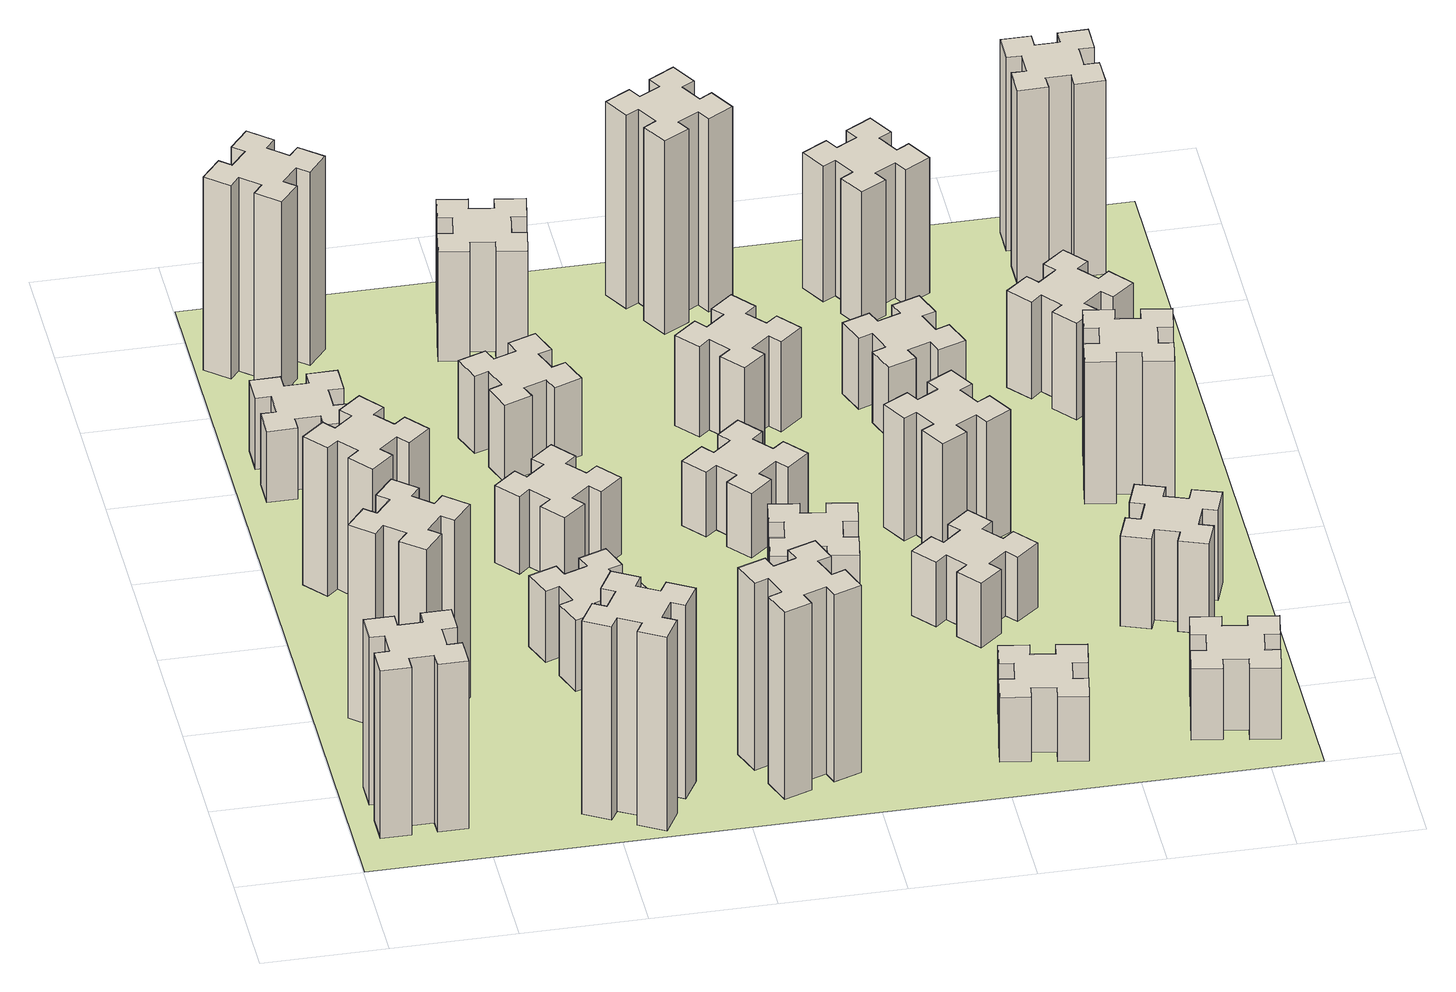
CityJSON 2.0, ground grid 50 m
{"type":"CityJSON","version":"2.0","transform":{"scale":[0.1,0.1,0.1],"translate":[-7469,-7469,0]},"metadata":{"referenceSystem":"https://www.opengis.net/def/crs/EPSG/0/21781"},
"CityObjects":{
"building1":{"type":"Building","attributes":{"class":"1000","function":"1000","usage":"1000","yearOfConstruction":2016,"roofType":"1000","measuredHeight":78,"storeysAboveGround":30,"storeysBelowGround":0},"geometry":[{"type":"Solid","lod":"1","boundaries":[[[[0,1,2,3,4,5,6,7,8,9,10,11,12,13,14,15,16,17,18,19]],[[17,16,20,21]],[[16,15,22,20]],[[15,14,23,22]],[[14,13,24,23]],[[13,12,25,24]],[[12,11,26,25]],[[11,10,27,26]],[[10,9,28,27]],[[9,8,29,28]],[[8,7,30,29]],[[7,6,31,30]],[[6,5,32,31]],[[5,4,33,32]],[[4,3,34,33]],[[3,2,35,34]],[[2,1,36,35]],[[1,0,37,36]],[[0,19,38,37]],[[19,18,39,38]],[[18,17,21,39]],[[24,25,26,27,28,29,30,31,32,33,34,35,36,37,38,39,21,20,22,23]]]]}]},
"building2":{"type":"Building","attributes":{"class":"1000","function":"1000","usage":"1000","yearOfConstruction":2016,"roofType":"1000","measuredHeight":90,"storeysAboveGround":30,"storeysBelowGround":0},"geometry":[{"type":"Solid","lod":"1","boundaries":[[[[40,41,42,43,44,45,46,47,48,49,50,51,52,53,54,55,56,57,58,59]],[[57,56,60,61]],[[56,55,62,60]],[[55,54,63,62]],[[54,53,64,63]],[[53,52,65,64]],[[52,51,66,65]],[[51,50,67,66]],[[50,49,68,67]],[[49,48,69,68]],[[48,47,70,69]],[[47,46,71,70]],[[46,45,72,71]],[[45,44,73,72]],[[44,43,74,73]],[[43,42,75,74]],[[42,41,76,75]],[[41,40,77,76]],[[40,59,78,77]],[[59,58,79,78]],[[58,57,61,79]],[[64,65,66,67,68,69,70,71,72,73,74,75,76,77,78,79,61,60,62,63]]]]}]},
"building3":{"type":"Building","attributes":{"class":"1000","function":"1000","usage":"1000","yearOfConstruction":2016,"roofType":"1000","measuredHeight":69,"storeysAboveGround":30,"storeysBelowGround":0},"geometry":[{"type":"Solid","lod":"1","boundaries":[[[[80,81,82,83,84,85,86,87,88,89,90,91,92,93,94,95,96,97,98,99]],[[97,96,100,101]],[[96,95,102,100]],[[95,94,103,102]],[[94,93,104,103]],[[93,92,105,104]],[[92,91,106,105]],[[91,90,107,106]],[[90,89,108,107]],[[89,88,109,108]],[[88,87,110,109]],[[87,86,111,110]],[[86,85,112,111]],[[85,84,113,112]],[[84,83,114,113]],[[83,82,115,114]],[[82,81,116,115]],[[81,80,117,116]],[[80,99,118,117]],[[99,98,119,118]],[[98,97,101,119]],[[104,105,106,107,108,109,110,111,112,113,114,115,116,117,118,119,101,100,102,103]]]]}]},
"building4":{"type":"Building","attributes":{"class":"1000","function":"1000","usage":"1000","yearOfConstruction":2016,"roofType":"1000","measuredHeight":33,"storeysAboveGround":30,"storeysBelowGround":0},"geometry":[{"type":"Solid","lod":"1","boundaries":[[[[120,121,122,123,124,125,126,127,128,129,130,131,132,133,134,135,136,137,138,139]],[[137,136,140,141]],[[136,135,142,140]],[[135,134,143,142]],[[134,133,144,143]],[[133,132,145,144]],[[132,131,146,145]],[[131,130,147,146]],[[130,129,148,147]],[[129,128,149,148]],[[128,127,150,149]],[[127,126,151,150]],[[126,125,152,151]],[[125,124,153,152]],[[124,123,154,153]],[[123,122,155,154]],[[122,121,156,155]],[[121,120,157,156]],[[120,139,158,157]],[[139,138,159,158]],[[138,137,141,159]],[[144,145,146,147,148,149,150,151,152,153,154,155,156,157,158,159,141,140,142,143]]]]}]},
"building5":{"type":"Building","attributes":{"class":"1000","function":"1000","usage":"1000","yearOfConstruction":2016,"roofType":"1000","measuredHeight":90,"storeysAboveGround":30,"storeysBelowGround":0},"geometry":[{"type":"Solid","lod":"1","boundaries":[[[[160,161,162,163,164,165,166,167,168,169,170,171,172,173,174,175,176,177,178,179]],[[177,176,180,181]],[[176,175,182,180]],[[175,174,183,182]],[[174,173,184,183]],[[173,172,185,184]],[[172,171,186,185]],[[171,170,187,186]],[[170,169,188,187]],[[169,168,189,188]],[[168,167,190,189]],[[167,166,191,190]],[[166,165,192,191]],[[165,164,193,192]],[[164,163,194,193]],[[163,162,195,194]],[[162,161,196,195]],[[161,160,197,196]],[[160,179,198,197]],[[179,178,199,198]],[[178,177,181,199]],[[184,185,186,187,188,189,190,191,192,193,194,195,196,197,198,199,181,180,182,183]]]]}]},
"building6":{"type":"Building","attributes":{"class":"1000","function":"1000","usage":"1000","yearOfConstruction":2016,"roofType":"1000","measuredHeight":90,"storeysAboveGround":30,"storeysBelowGround":0},"geometry":[{"type":"Solid","lod":"1","boundaries":[[[[200,201,202,203,204,205,206,207,208,209,210,211,212,213,214,215,216,217,218,219]],[[217,216,220,221]],[[216,215,222,220]],[[215,214,223,222]],[[214,213,224,223]],[[213,212,225,224]],[[212,211,226,225]],[[211,210,227,226]],[[210,209,228,227]],[[209,208,229,228]],[[208,207,230,229]],[[207,206,231,230]],[[206,205,232,231]],[[205,204,233,232]],[[204,203,234,233]],[[203,202,235,234]],[[202,201,236,235]],[[201,200,237,236]],[[200,219,238,237]],[[219,218,239,238]],[[218,217,221,239]],[[224,225,226,227,228,229,230,231,232,233,234,235,236,237,238,239,221,220,222,223]]]]}]},
"building7":{"type":"Building","attributes":{"class":"1000","function":"1000","usage":"1000","yearOfConstruction":2016,"roofType":"1000","measuredHeight":33,"storeysAboveGround":30,"storeysBelowGround":0},"geometry":[{"type":"Solid","lod":"1","boundaries":[[[[240,241,242,243,244,245,246,247,248,249,250,251,252,253,254,255,256,257,258,259]],[[257,256,260,261]],[[256,255,262,260]],[[255,254,263,262]],[[254,253,264,263]],[[253,252,265,264]],[[252,251,266,265]],[[251,250,267,266]],[[250,249,268,267]],[[249,248,269,268]],[[248,247,270,269]],[[247,246,271,270]],[[246,245,272,271]],[[245,244,273,272]],[[244,243,274,273]],[[243,242,275,274]],[[242,241,276,275]],[[241,240,277,276]],[[240,259,278,277]],[[259,258,279,278]],[[258,257,261,279]],[[264,265,266,267,268,269,270,271,272,273,274,275,276,277,278,279,261,260,262,263]]]]}]},
"building8":{"type":"Building","attributes":{"class":"1000","function":"1000","usage":"1000","yearOfConstruction":2016,"roofType":"1000","measuredHeight":36,"storeysAboveGround":30,"storeysBelowGround":0},"geometry":[{"type":"Solid","lod":"1","boundaries":[[[[280,281,282,283,284,285,286,287,288,289,290,291,292,293,294,295,296,297,298,299]],[[297,296,300,301]],[[296,295,302,300]],[[295,294,303,302]],[[294,293,304,303]],[[293,292,305,304]],[[292,291,306,305]],[[291,290,307,306]],[[290,289,308,307]],[[289,288,309,308]],[[288,287,310,309]],[[287,286,311,310]],[[286,285,312,311]],[[285,284,313,312]],[[284,283,314,313]],[[283,282,315,314]],[[282,281,316,315]],[[281,280,317,316]],[[280,299,318,317]],[[299,298,319,318]],[[298,297,301,319]],[[304,305,306,307,308,309,310,311,312,313,314,315,316,317,318,319,301,300,302,303]]]]}]},
"building9":{"type":"Building","attributes":{"class":"1000","function":"1000","usage":"1000","yearOfConstruction":2016,"roofType":"1000","measuredHeight":87,"storeysAboveGround":30,"storeysBelowGround":0},"geometry":[{"type":"Solid","lod":"1","boundaries":[[[[320,321,322,323,324,325,326,327,328,329,330,331,332,333,334,335,336,337,338,339]],[[337,336,340,341]],[[336,335,342,340]],[[335,334,343,342]],[[334,333,344,343]],[[333,332,345,344]],[[332,331,346,345]],[[331,330,347,346]],[[330,329,348,347]],[[329,328,349,348]],[[328,327,350,349]],[[327,326,351,350]],[[326,325,352,351]],[[325,324,353,352]],[[324,323,354,353]],[[323,322,355,354]],[[322,321,356,355]],[[321,320,357,356]],[[320,339,358,357]],[[339,338,359,358]],[[338,337,341,359]],[[344,345,346,347,348,349,350,351,352,353,354,355,356,357,358,359,341,340,342,343]]]]}]},
"building10":{"type":"Building","attributes":{"class":"1000","function":"1000","usage":"1000","yearOfConstruction":2016,"roofType":"1000","measuredHeight":36,"storeysAboveGround":30,"storeysBelowGround":0},"geometry":[{"type":"Solid","lod":"1","boundaries":[[[[360,361,362,363,364,365,366,367,368,369,370,371,372,373,374,375,376,377,378,379]],[[377,376,380,381]],[[376,375,382,380]],[[375,374,383,382]],[[374,373,384,383]],[[373,372,385,384]],[[372,371,386,385]],[[371,370,387,386]],[[370,369,388,387]],[[369,368,389,388]],[[368,367,390,389]],[[367,366,391,390]],[[366,365,392,391]],[[365,364,393,392]],[[364,363,394,393]],[[363,362,395,394]],[[362,361,396,395]],[[361,360,397,396]],[[360,379,398,397]],[[379,378,399,398]],[[378,377,381,399]],[[384,385,386,387,388,389,390,391,392,393,394,395,396,397,398,399,381,380,382,383]]]]}]},
"building11":{"type":"Building","attributes":{"class":"1000","function":"1000","usage":"1000","yearOfConstruction":2016,"roofType":"1000","measuredHeight":51,"storeysAboveGround":30,"storeysBelowGround":0},"geometry":[{"type":"Solid","lod":"1","boundaries":[[[[400,401,402,403,404,405,406,407,408,409,410,411,412,413,414,415,416,417,418,419]],[[417,416,420,421]],[[416,415,422,420]],[[415,414,423,422]],[[414,413,424,423]],[[413,412,425,424]],[[412,411,426,425]],[[411,410,427,426]],[[410,409,428,427]],[[409,408,429,428]],[[408,407,430,429]],[[407,406,431,430]],[[406,405,432,431]],[[405,404,433,432]],[[404,403,434,433]],[[403,402,435,434]],[[402,401,436,435]],[[401,400,437,436]],[[400,419,438,437]],[[419,418,439,438]],[[418,417,421,439]],[[424,425,426,427,428,429,430,431,432,433,434,435,436,437,438,439,421,420,422,423]]]]}]},
"building12":{"type":"Building","attributes":{"class":"1000","function":"1000","usage":"1000","yearOfConstruction":2016,"roofType":"1000","measuredHeight":54,"storeysAboveGround":30,"storeysBelowGround":0},"geometry":[{"type":"Solid","lod":"1","boundaries":[[[[440,441,442,443,444,445,446,447,448,449,450,451,452,453,454,455,456,457,458,459]],[[457,456,460,461]],[[456,455,462,460]],[[455,454,463,462]],[[454,453,464,463]],[[453,452,465,464]],[[452,451,466,465]],[[451,450,467,466]],[[450,449,468,467]],[[449,448,469,468]],[[448,447,470,469]],[[447,446,471,470]],[[446,445,472,471]],[[445,444,473,472]],[[444,443,474,473]],[[443,442,475,474]],[[442,441,476,475]],[[441,440,477,476]],[[440,459,478,477]],[[459,458,479,478]],[[458,457,461,479]],[[464,465,466,467,468,469,470,471,472,473,474,475,476,477,478,479,461,460,462,463]]]]}]},
"building13":{"type":"Building","attributes":{"class":"1000","function":"1000","usage":"1000","yearOfConstruction":2016,"roofType":"1000","measuredHeight":30,"storeysAboveGround":30,"storeysBelowGround":0},"geometry":[{"type":"Solid","lod":"1","boundaries":[[[[480,481,482,483,484,485,486,487,488,489,490,491,492,493,494,495,496,497,498,499]],[[497,496,500,501]],[[496,495,502,500]],[[495,494,503,502]],[[494,493,504,503]],[[493,492,505,504]],[[492,491,506,505]],[[491,490,507,506]],[[490,489,508,507]],[[489,488,509,508]],[[488,487,510,509]],[[487,486,511,510]],[[486,485,512,511]],[[485,484,513,512]],[[484,483,514,513]],[[483,482,515,514]],[[482,481,516,515]],[[481,480,517,516]],[[480,499,518,517]],[[499,498,519,518]],[[498,497,501,519]],[[504,505,506,507,508,509,510,511,512,513,514,515,516,517,518,519,501,500,502,503]]]]}]},
"building14":{"type":"Building","attributes":{"class":"1000","function":"1000","usage":"1000","yearOfConstruction":2016,"roofType":"1000","measuredHeight":42,"storeysAboveGround":30,"storeysBelowGround":0},"geometry":[{"type":"Solid","lod":"1","boundaries":[[[[520,521,522,523,524,525,526,527,528,529,530,531,532,533,534,535,536,537,538,539]],[[537,536,540,541]],[[536,535,542,540]],[[535,534,543,542]],[[534,533,544,543]],[[533,532,545,544]],[[532,531,546,545]],[[531,530,547,546]],[[530,529,548,547]],[[529,528,549,548]],[[528,527,550,549]],[[527,526,551,550]],[[526,525,552,551]],[[525,524,553,552]],[[524,523,554,553]],[[523,522,555,554]],[[522,521,556,555]],[[521,520,557,556]],[[520,539,558,557]],[[539,538,559,558]],[[538,537,541,559]],[[544,545,546,547,548,549,550,551,552,553,554,555,556,557,558,559,541,540,542,543]]]]}]},
"building15":{"type":"Building","attributes":{"class":"1000","function":"1000","usage":"1000","yearOfConstruction":2016,"roofType":"1000","measuredHeight":30,"storeysAboveGround":30,"storeysBelowGround":0},"geometry":[{"type":"Solid","lod":"1","boundaries":[[[[560,561,562,563,564,565,566,567,568,569,570,571,572,573,574,575,576,577,578,579]],[[577,576,580,581]],[[576,575,582,580]],[[575,574,583,582]],[[574,573,584,583]],[[573,572,585,584]],[[572,571,586,585]],[[571,570,587,586]],[[570,569,588,587]],[[569,568,589,588]],[[568,567,590,589]],[[567,566,591,590]],[[566,565,592,591]],[[565,564,593,592]],[[564,563,594,593]],[[563,562,595,594]],[[562,561,596,595]],[[561,560,597,596]],[[560,579,598,597]],[[579,578,599,598]],[[578,577,581,599]],[[584,585,586,587,588,589,590,591,592,593,594,595,596,597,598,599,581,580,582,583]]]]}]},
"building16":{"type":"Building","attributes":{"class":"1000","function":"1000","usage":"1000","yearOfConstruction":2016,"roofType":"1000","measuredHeight":90,"storeysAboveGround":30,"storeysBelowGround":0},"geometry":[{"type":"Solid","lod":"1","boundaries":[[[[600,601,602,603,604,605,606,607,608,609,610,611,612,613,614,615,616,617,618,619]],[[617,616,620,621]],[[616,615,622,620]],[[615,614,623,622]],[[614,613,624,623]],[[613,612,625,624]],[[612,611,626,625]],[[611,610,627,626]],[[610,609,628,627]],[[609,608,629,628]],[[608,607,630,629]],[[607,606,631,630]],[[606,605,632,631]],[[605,604,633,632]],[[604,603,634,633]],[[603,602,635,634]],[[602,601,636,635]],[[601,600,637,636]],[[600,619,638,637]],[[619,618,639,638]],[[618,617,621,639]],[[624,625,626,627,628,629,630,631,632,633,634,635,636,637,638,639,621,620,622,623]]]]}]},
"building17":{"type":"Building","attributes":{"class":"1000","function":"1000","usage":"1000","yearOfConstruction":2016,"roofType":"1000","measuredHeight":30,"storeysAboveGround":30,"storeysBelowGround":0},"geometry":[{"type":"Solid","lod":"1","boundaries":[[[[640,641,642,643,644,645,646,647,648,649,650,651,652,653,654,655,656,657,658,659]],[[657,656,660,661]],[[656,655,662,660]],[[655,654,663,662]],[[654,653,664,663]],[[653,652,665,664]],[[652,651,666,665]],[[651,650,667,666]],[[650,649,668,667]],[[649,648,669,668]],[[648,647,670,669]],[[647,646,671,670]],[[646,645,672,671]],[[645,644,673,672]],[[644,643,674,673]],[[643,642,675,674]],[[642,641,676,675]],[[641,640,677,676]],[[640,659,678,677]],[[659,658,679,678]],[[658,657,661,679]],[[664,665,666,667,668,669,670,671,672,673,674,675,676,677,678,679,661,660,662,663]]]]}]},
"building18":{"type":"Building","attributes":{"class":"1000","function":"1000","usage":"1000","yearOfConstruction":2016,"roofType":"1000","measuredHeight":57,"storeysAboveGround":30,"storeysBelowGround":0},"geometry":[{"type":"Solid","lod":"1","boundaries":[[[[680,681,682,683,684,685,686,687,688,689,690,691,692,693,694,695,696,697,698,699]],[[697,696,700,701]],[[696,695,702,700]],[[695,694,703,702]],[[694,693,704,703]],[[693,692,705,704]],[[692,691,706,705]],[[691,690,707,706]],[[690,689,708,707]],[[689,688,709,708]],[[688,687,710,709]],[[687,686,711,710]],[[686,685,712,711]],[[685,684,713,712]],[[684,683,714,713]],[[683,682,715,714]],[[682,681,716,715]],[[681,680,717,716]],[[680,699,718,717]],[[699,698,719,718]],[[698,697,701,719]],[[704,705,706,707,708,709,710,711,712,713,714,715,716,717,718,719,701,700,702,703]]]]}]},
"building19":{"type":"Building","attributes":{"class":"1000","function":"1000","usage":"1000","yearOfConstruction":2016,"roofType":"1000","measuredHeight":33,"storeysAboveGround":30,"storeysBelowGround":0},"geometry":[{"type":"Solid","lod":"1","boundaries":[[[[720,721,722,723,724,725,726,727,728,729,730,731,732,733,734,735,736,737,738,739]],[[737,736,740,741]],[[736,735,742,740]],[[735,734,743,742]],[[734,733,744,743]],[[733,732,745,744]],[[732,731,746,745]],[[731,730,747,746]],[[730,729,748,747]],[[729,728,749,748]],[[728,727,750,749]],[[727,726,751,750]],[[726,725,752,751]],[[725,724,753,752]],[[724,723,754,753]],[[723,722,755,754]],[[722,721,756,755]],[[721,720,757,756]],[[720,739,758,757]],[[739,738,759,758]],[[738,737,741,759]],[[744,745,746,747,748,749,750,751,752,753,754,755,756,757,758,759,741,740,742,743]]]]}]},
"building20":{"type":"Building","attributes":{"class":"1000","function":"1000","usage":"1000","yearOfConstruction":2016,"roofType":"1000","measuredHeight":33,"storeysAboveGround":30,"storeysBelowGround":0},"geometry":[{"type":"Solid","lod":"1","boundaries":[[[[760,761,762,763,764,765,766,767,768,769,770,771,772,773,774,775,776,777,778,779]],[[777,776,780,781]],[[776,775,782,780]],[[775,774,783,782]],[[774,773,784,783]],[[773,772,785,784]],[[772,771,786,785]],[[771,770,787,786]],[[770,769,788,787]],[[769,768,789,788]],[[768,767,790,789]],[[767,766,791,790]],[[766,765,792,791]],[[765,764,793,792]],[[764,763,794,793]],[[763,762,795,794]],[[762,761,796,795]],[[761,760,797,796]],[[760,779,798,797]],[[779,778,799,798]],[[778,777,781,799]],[[784,785,786,787,788,789,790,791,792,793,794,795,796,797,798,799,781,780,782,783]]]]}]},
"building21":{"type":"Building","attributes":{"class":"1000","function":"1000","usage":"1000","yearOfConstruction":2016,"roofType":"1000","measuredHeight":63,"storeysAboveGround":30,"storeysBelowGround":0},"geometry":[{"type":"Solid","lod":"1","boundaries":[[[[800,801,802,803,804,805,806,807,808,809,810,811,812,813,814,815,816,817,818,819]],[[817,816,820,821]],[[816,815,822,820]],[[815,814,823,822]],[[814,813,824,823]],[[813,812,825,824]],[[812,811,826,825]],[[811,810,827,826]],[[810,809,828,827]],[[809,808,829,828]],[[808,807,830,829]],[[807,806,831,830]],[[806,805,832,831]],[[805,804,833,832]],[[804,803,834,833]],[[803,802,835,834]],[[802,801,836,835]],[[801,800,837,836]],[[800,819,838,837]],[[819,818,839,838]],[[818,817,821,839]],[[824,825,826,827,828,829,830,831,832,833,834,835,836,837,838,839,821,820,822,823]]]]}]},
"building22":{"type":"Building","attributes":{"class":"1000","function":"1000","usage":"1000","yearOfConstruction":2016,"roofType":"1000","measuredHeight":42,"storeysAboveGround":30,"storeysBelowGround":0},"geometry":[{"type":"Solid","lod":"1","boundaries":[[[[840,841,842,843,844,845,846,847,848,849,850,851,852,853,854,855,856,857,858,859]],[[857,856,860,861]],[[856,855,862,860]],[[855,854,863,862]],[[854,853,864,863]],[[853,852,865,864]],[[852,851,866,865]],[[851,850,867,866]],[[850,849,868,867]],[[849,848,869,868]],[[848,847,870,869]],[[847,846,871,870]],[[846,845,872,871]],[[845,844,873,872]],[[844,843,874,873]],[[843,842,875,874]],[[842,841,876,875]],[[841,840,877,876]],[[840,859,878,877]],[[859,858,879,878]],[[858,857,861,879]],[[864,865,866,867,868,869,870,871,872,873,874,875,876,877,878,879,861,860,862,863]]]]}]},
"building23":{"type":"Building","attributes":{"class":"1000","function":"1000","usage":"1000","yearOfConstruction":2016,"roofType":"1000","measuredHeight":66,"storeysAboveGround":30,"storeysBelowGround":0},"geometry":[{"type":"Solid","lod":"1","boundaries":[[[[880,881,882,883,884,885,886,887,888,889,890,891,892,893,894,895,896,897,898,899]],[[897,896,900,901]],[[896,895,902,900]],[[895,894,903,902]],[[894,893,904,903]],[[893,892,905,904]],[[892,891,906,905]],[[891,890,907,906]],[[890,889,908,907]],[[889,888,909,908]],[[888,887,910,909]],[[887,886,911,910]],[[886,885,912,911]],[[885,884,913,912]],[[884,883,914,913]],[[883,882,915,914]],[[882,881,916,915]],[[881,880,917,916]],[[880,899,918,917]],[[899,898,919,918]],[[898,897,901,919]],[[904,905,906,907,908,909,910,911,912,913,914,915,916,917,918,919,901,900,902,903]]]]}]},
"building24":{"type":"Building","attributes":{"class":"1000","function":"1000","usage":"1000","yearOfConstruction":2016,"roofType":"1000","measuredHeight":45,"storeysAboveGround":30,"storeysBelowGround":0},"geometry":[{"type":"Solid","lod":"1","boundaries":[[[[920,921,922,923,924,925,926,927,928,929,930,931,932,933,934,935,936,937,938,939]],[[937,936,940,941]],[[936,935,942,940]],[[935,934,943,942]],[[934,933,944,943]],[[933,932,945,944]],[[932,931,946,945]],[[931,930,947,946]],[[930,929,948,947]],[[929,928,949,948]],[[928,927,950,949]],[[927,926,951,950]],[[926,925,952,951]],[[925,924,953,952]],[[924,923,954,953]],[[923,922,955,954]],[[922,921,956,955]],[[921,920,957,956]],[[920,939,958,957]],[[939,938,959,958]],[[938,937,941,959]],[[944,945,946,947,948,949,950,951,952,953,954,955,956,957,958,959,941,940,942,943]]]]}]},
"building25":{"type":"Building","attributes":{"class":"1000","function":"1000","usage":"1000","yearOfConstruction":2016,"roofType":"1000","measuredHeight":90,"storeysAboveGround":30,"storeysBelowGround":0},"geometry":[{"type":"Solid","lod":"1","boundaries":[[[[960,961,962,963,964,965,966,967,968,969,970,971,972,973,974,975,976,977,978,979]],[[977,976,980,981]],[[976,975,982,980]],[[975,974,983,982]],[[974,973,984,983]],[[973,972,985,984]],[[972,971,986,985]],[[971,970,987,986]],[[970,969,988,987]],[[969,968,989,988]],[[968,967,990,989]],[[967,966,991,990]],[[966,965,992,991]],[[965,964,993,992]],[[964,963,994,993]],[[963,962,995,994]],[[962,961,996,995]],[[961,960,997,996]],[[960,979,998,997]],[[979,978,999,998]],[[978,977,981,999]],[[984,985,986,987,988,989,990,991,992,993,994,995,996,997,998,999,981,980,982,983]]]]}]},
"landuse1":{"type":"LandUse","attributes":{"name":"plot1","function":"1010"},"geometry":[{"type":"MultiSurface","lod":"1","boundaries":[[[1000,1001,1002,1003]]]}]}
},
"vertices":[
[165,425,0],[165,325,0],[105,325,0],[105,205,0],[225,205,0],[225,265,0],[325,265,0],[325,205,0],[445,205,0],[445,325,0],[385,325,0],[385,425,0],[445,425,0],[445,545,0],[325,545,0],[325,485,0],[225,485,0],[225,545,0],[105,545,0],[105,425,0],[225,485,780],[225,545,780],[325,485,780],[325,545,780],[445,545,780],[445,425,780],[385,425,780],[385,325,780],[445,325,780],[445,205,780],[325,205,780],[325,265,780],[225,265,780],[225,205,780],[105,205,780],[105,325,780],[165,325,780],[165,425,780],[105,425,780],[105,545,780],
[484,1067,0],[408,1132,0],[446,1178,0],[354,1255,0],[277,1163,0],[323,1124,0],[259,1048,0],[213,1086,0],[136,994,0],[228,917,0],[266,963,0],[343,899,0],[304,853,0],[396,776,0],[473,868,0],[427,906,0],[492,983,0],[538,944,0],[615,1036,0],[523,1113,0],[492,983,900],[538,944,900],[427,906,900],[473,868,900],[396,776,900],[304,853,900],[343,899,900],[266,963,900],[228,917,900],[136,994,900],[213,1086,900],[259,1048,900],[323,1124,900],[277,1163,900],[354,1255,900],[446,1178,900],[408,1132,900],[484,1067,900],[523,1113,900],[615,1036,900],
[492,1888,0],[427,1964,0],[473,2003,0],[396,2095,0],[304,2018,0],[343,1972,0],[266,1907,0],[228,1953,0],[136,1876,0],[213,1784,0],[259,1823,0],[323,1746,0],[277,1708,0],[354,1616,0],[446,1693,0],[408,1739,0],[484,1803,0],[523,1757,0],[615,1834,0],[538,1926,0],[484,1803,690],[523,1757,690],[408,1739,690],[446,1693,690],[354,1616,690],[277,1708,690],[323,1746,690],[259,1823,690],[213,1784,690],[136,1876,690],[228,1953,690],[266,1907,690],[343,1972,690],[304,2018,690],[396,2095,690],[473,2003,690],[427,1964,690],[492,1888,690],[538,1926,690],[615,1834,690],
[385,2545,0],[385,2645,0],[445,2645,0],[445,2765,0],[325,2765,0],[325,2705,0],[225,2705,0],[225,2765,0],[105,2765,0],[105,2645,0],[165,2645,0],[165,2545,0],[105,2545,0],[105,2425,0],[225,2425,0],[225,2485,0],[325,2485,0],[325,2425,0],[445,2425,0],[445,2545,0],[325,2485,330],[325,2425,330],[225,2485,330],[225,2425,330],[105,2425,330],[105,2545,330],[165,2545,330],[165,2645,330],[105,2645,330],[105,2765,330],[225,2765,330],[225,2705,330],[325,2705,330],[325,2765,330],[445,2765,330],[445,2645,330],[385,2645,330],[385,2545,330],[445,2545,330],[445,2425,330],
[1214,346,0],[1127,396,0],[1157,448,0],[1053,508,0],[993,404,0],[1045,374,0],[995,287,0],[943,317,0],[883,213,0],[987,153,0],[1017,205,0],[1104,155,0],[1074,103,0],[1178,43,0],[1238,147,0],[1186,177,0],[1236,264,0],[1288,234,0],[1348,338,0],[1244,398,0],[1236,264,900],[1288,234,900],[1186,177,900],[1238,147,900],[1178,43,900],[1074,103,900],[1104,155,900],[1017,205,900],[987,153,900],[883,213,900],[943,317,900],[995,287,900],[1045,374,900],[993,404,900],[1053,508,900],[1157,448,900],[1127,396,900],[1214,346,900],[1244,398,900],[1348,338,900],
[384,3387,0],[308,3452,0],[346,3498,0],[254,3575,0],[177,3483,0],[223,3444,0],[159,3368,0],[113,3406,0],[36,3314,0],[128,3237,0],[166,3283,0],[243,3219,0],[204,3173,0],[296,3096,0],[373,3188,0],[327,3226,0],[392,3303,0],[438,3264,0],[515,3356,0],[423,3433,0],[392,3303,900],[438,3264,900],[327,3226,900],[373,3188,900],[296,3096,900],[204,3173,900],[243,3219,900],[166,3283,900],[128,3237,900],[36,3314,900],[113,3406,900],[159,3368,900],[223,3444,900],[177,3483,900],[254,3575,900],[346,3498,900],[308,3452,900],[384,3387,900],[423,3433,900],[515,3356,900],
[995,1225,0],[1029,1131,0],[973,1110,0],[1014,997,0],[1127,1039,0],[1106,1095,0],[1200,1129,0],[1220,1073,0],[1333,1114,0],[1292,1227,0],[1236,1206,0],[1202,1300,0],[1258,1320,0],[1217,1433,0],[1104,1392,0],[1125,1336,0],[1031,1302,0],[1010,1358,0],[897,1317,0],[939,1204,0],[1031,1302,330],[1010,1358,330],[1125,1336,330],[1104,1392,330],[1217,1433,330],[1258,1320,330],[1202,1300,330],[1236,1206,330],[1292,1227,330],[1333,1114,330],[1220,1073,330],[1200,1129,330],[1106,1095,330],[1127,1039,330],[1014,997,330],[973,1110,330],[1029,1131,330],[995,1225,330],[939,1204,330],[897,1317,330],
[1083,1972,0],[1006,1907,0],[968,1953,0],[876,1876,0],[953,1784,0],[999,1823,0],[1063,1746,0],[1017,1708,0],[1094,1616,0],[1186,1693,0],[1148,1739,0],[1224,1803,0],[1263,1757,0],[1355,1834,0],[1278,1926,0],[1232,1888,0],[1167,1964,0],[1213,2003,0],[1136,2095,0],[1044,2018,0],[1167,1964,360],[1213,2003,360],[1232,1888,360],[1278,1926,360],[1355,1834,360],[1263,1757,360],[1224,1803,360],[1148,1739,360],[1186,1693,360],[1094,1616,360],[1017,1708,360],[1063,1746,360],[999,1823,360],[953,1784,360],[876,1876,360],[968,1953,360],[1006,1907,360],[1083,1972,360],[1044,2018,360],[1136,2095,360],
[1765,496,0],[1671,462,0],[1650,518,0],[1537,477,0],[1579,364,0],[1635,385,0],[1669,291,0],[1613,270,0],[1654,157,0],[1767,199,0],[1746,255,0],[1840,289,0],[1860,233,0],[1973,274,0],[1932,387,0],[1876,366,0],[1842,460,0],[1898,480,0],[1857,593,0],[1744,552,0],[1842,460,870],[1898,480,870],[1876,366,870],[1932,387,870],[1973,274,870],[1860,233,870],[1840,289,870],[1746,255,870],[1767,199,870],[1654,157,870],[1613,270,870],[1669,291,870],[1635,385,870],[1579,364,870],[1537,477,870],[1650,518,870],[1671,462,870],[1765,496,870],[1744,552,870],[1857,593,870],
[1106,2475,0],[1200,2509,0],[1220,2453,0],[1333,2494,0],[1292,2607,0],[1236,2586,0],[1202,2680,0],[1258,2700,0],[1217,2813,0],[1104,2772,0],[1125,2716,0],[1031,2682,0],[1010,2738,0],[897,2697,0],[939,2584,0],[995,2605,0],[1029,2511,0],[973,2490,0],[1014,2377,0],[1127,2419,0],[1029,2511,360],[973,2490,360],[995,2605,360],[939,2584,360],[897,2697,360],[1010,2738,360],[1031,2682,360],[1125,2716,360],[1104,2772,360],[1217,2813,360],[1258,2700,360],[1202,2680,360],[1236,2586,360],[1292,2607,360],[1333,2494,360],[1220,2453,360],[1200,2509,360],[1106,2475,360],[1127,2419,360],[1014,2377,360],
[1016,3404,0],[998,3305,0],[939,3316,0],[918,3197,0],[1037,3177,0],[1047,3236,0],[1145,3218,0],[1135,3159,0],[1253,3138,0],[1274,3257,0],[1215,3267,0],[1232,3365,0],[1291,3355,0],[1312,3473,0],[1194,3494,0],[1184,3435,0],[1085,3452,0],[1096,3511,0],[977,3532,0],[957,3414,0],[1085,3452,510],[1096,3511,510],[1184,3435,510],[1194,3494,510],[1312,3473,510],[1291,3355,510],[1232,3365,510],[1215,3267,510],[1274,3257,510],[1253,3138,510],[1135,3159,510],[1145,3218,510],[1047,3236,510],[1037,3177,510],[918,3197,510],[939,3316,510],[998,3305,510],[1016,3404,510],[957,3414,510],[977,3532,510],
[2055,1047,0],[2072,1145,0],[2131,1135,0],[2152,1253,0],[2034,1274,0],[2024,1215,0],[1925,1232,0],[1936,1291,0],[1817,1312,0],[1797,1194,0],[1856,1184,0],[1838,1085,0],[1779,1096,0],[1758,977,0],[1877,957,0],[1887,1016,0],[1985,998,0],[1975,939,0],[2093,918,0],[2114,1037,0],[1985,998,540],[1975,939,540],[1887,1016,540],[1877,957,540],[1758,977,540],[1779,1096,540],[1838,1085,540],[1856,1184,540],[1797,1194,540],[1817,1312,540],[1936,1291,540],[1925,1232,540],[2024,1215,540],[2034,1274,540],[2152,1253,540],[2131,1135,540],[2072,1145,540],[2055,1047,540],[2114,1037,540],[2093,918,540],
[1972,1988,0],[1907,2064,0],[1953,2103,0],[1876,2195,0],[1784,2118,0],[1823,2072,0],[1746,2007,0],[1708,2053,0],[1616,1976,0],[1693,1884,0],[1739,1923,0],[1803,1846,0],[1757,1808,0],[1834,1716,0],[1926,1793,0],[1888,1839,0],[1964,1903,0],[2003,1857,0],[2095,1934,0],[2018,2026,0],[1964,1903,300],[2003,1857,300],[1888,1839,300],[1926,1793,300],[1834,1716,300],[1757,1808,300],[1803,1846,300],[1739,1923,300],[1693,1884,300],[1616,1976,300],[1708,2053,300],[1746,2007,300],[1823,2072,300],[1784,2118,300],[1876,2195,300],[1953,2103,300],[1907,2064,300],[1972,1988,300],[2018,2026,300],[2095,1934,300],
[1839,2563,0],[1903,2486,0],[1857,2448,0],[1934,2356,0],[2026,2433,0],[1988,2479,0],[2064,2543,0],[2103,2497,0],[2195,2574,0],[2118,2666,0],[2072,2628,0],[2007,2704,0],[2053,2743,0],[1976,2835,0],[1884,2758,0],[1923,2712,0],[1846,2647,0],[1808,2693,0],[1716,2616,0],[1793,2524,0],[1846,2647,420],[1808,2693,420],[1923,2712,420],[1884,2758,420],[1976,2835,420],[2053,2743,420],[2007,2704,420],[2072,2628,420],[2118,2666,420],[2195,2574,420],[2103,2497,420],[2064,2543,420],[1988,2479,420],[2026,2433,420],[1934,2356,420],[1857,2448,420],[1903,2486,420],[1839,2563,420],[1793,2524,420],[1716,2616,420],
[2596,444,0],[2578,345,0],[2519,356,0],[2498,237,0],[2617,217,0],[2627,276,0],[2725,258,0],[2715,199,0],[2833,178,0],[2854,297,0],[2795,307,0],[2812,405,0],[2871,395,0],[2892,513,0],[2774,534,0],[2764,475,0],[2665,492,0],[2676,551,0],[2557,572,0],[2537,454,0],[2665,492,300],[2676,551,300],[2764,475,300],[2774,534,300],[2892,513,300],[2871,395,300],[2812,405,300],[2795,307,300],[2854,297,300],[2833,178,300],[2715,199,300],[2725,258,300],[2627,276,300],[2617,217,300],[2498,237,300],[2519,356,300],[2578,345,300],[2596,444,300],[2537,454,300],[2557,572,300],
[1844,3556,0],[1757,3506,0],[1727,3558,0],[1623,3498,0],[1683,3394,0],[1735,3424,0],[1785,3337,0],[1733,3307,0],[1793,3203,0],[1897,3263,0],[1867,3315,0],[1954,3365,0],[1984,3313,0],[2088,3373,0],[2028,3477,0],[1976,3447,0],[1926,3534,0],[1978,3564,0],[1918,3668,0],[1814,3608,0],[1926,3534,900],[1978,3564,900],[1976,3447,900],[2028,3477,900],[2088,3373,900],[1984,3313,900],[1954,3365,900],[1867,3315,900],[1897,3263,900],[1793,3203,900],[1733,3307,900],[1785,3337,900],[1735,3424,900],[1683,3394,900],[1623,3498,900],[1727,3558,900],[1757,3506,900],[1844,3556,900],[1814,3608,900],[1918,3668,900],
[2628,1099,0],[2704,1163,0],[2743,1117,0],[2835,1194,0],[2758,1286,0],[2712,1248,0],[2647,1324,0],[2693,1363,0],[2616,1455,0],[2524,1378,0],[2563,1332,0],[2486,1267,0],[2448,1313,0],[2356,1236,0],[2433,1144,0],[2479,1183,0],[2543,1106,0],[2497,1068,0],[2574,976,0],[2666,1053,0],[2543,1106,300],[2497,1068,300],[2479,1183,300],[2433,1144,300],[2356,1236,300],[2448,1313,300],[2486,1267,300],[2563,1332,300],[2524,1378,300],[2616,1455,300],[2693,1363,300],[2647,1324,300],[2712,1248,300],[2758,1286,300],[2835,1194,300],[2743,1117,300],[2704,1163,300],[2628,1099,300],[2666,1053,300],[2574,976,300],
[2475,1744,0],[2525,1657,0],[2473,1627,0],[2533,1523,0],[2637,1583,0],[2607,1635,0],[2694,1685,0],[2724,1633,0],[2828,1693,0],[2768,1797,0],[2716,1767,0],[2666,1854,0],[2718,1884,0],[2658,1988,0],[2554,1928,0],[2584,1876,0],[2497,1826,0],[2467,1878,0],[2363,1818,0],[2423,1714,0],[2497,1826,570],[2467,1878,570],[2584,1876,570],[2554,1928,570],[2658,1988,570],[2718,1884,570],[2666,1854,570],[2716,1767,570],[2768,1797,570],[2828,1693,570],[2724,1633,570],[2694,1685,570],[2607,1635,570],[2637,1583,570],[2533,1523,570],[2473,1627,570],[2525,1657,570],[2475,1744,570],[2423,1714,570],[2363,1818,570],
[2586,2475,0],[2680,2509,0],[2700,2453,0],[2813,2494,0],[2772,2607,0],[2716,2586,0],[2682,2680,0],[2738,2700,0],[2697,2813,0],[2584,2772,0],[2605,2716,0],[2511,2682,0],[2490,2738,0],[2377,2697,0],[2419,2584,0],[2475,2605,0],[2509,2511,0],[2453,2490,0],[2494,2377,0],[2607,2419,0],[2509,2511,330],[2453,2490,330],[2475,2605,330],[2419,2584,330],[2377,2697,330],[2490,2738,330],[2511,2682,330],[2605,2716,330],[2584,2772,330],[2697,2813,330],[2738,2700,330],[2682,2680,330],[2716,2586,330],[2772,2607,330],[2813,2494,330],[2700,2453,330],[2680,2509,330],[2586,2475,330],[2607,2419,330],[2494,2377,330],
[3504,475,0],[3405,492,0],[3416,551,0],[3297,572,0],[3277,454,0],[3336,444,0],[3318,345,0],[3259,356,0],[3238,237,0],[3357,217,0],[3367,276,0],[3465,258,0],[3455,199,0],[3573,178,0],[3594,297,0],[3535,307,0],[3552,405,0],[3611,395,0],[3632,513,0],[3514,534,0],[3552,405,330],[3611,395,330],[3535,307,330],[3594,297,330],[3573,178,330],[3455,199,330],[3465,258,330],[3367,276,330],[3357,217,330],[3238,237,330],[3259,356,330],[3318,345,330],[3336,444,330],[3277,454,330],[3297,572,330],[3416,551,330],[3405,492,330],[3504,475,330],[3514,534,330],[3632,513,330],
[2716,3347,0],[2666,3434,0],[2718,3464,0],[2658,3568,0],[2554,3508,0],[2584,3456,0],[2497,3406,0],[2467,3458,0],[2363,3398,0],[2423,3294,0],[2475,3324,0],[2525,3237,0],[2473,3207,0],[2533,3103,0],[2637,3163,0],[2607,3215,0],[2694,3265,0],[2724,3213,0],[2828,3273,0],[2768,3377,0],[2694,3265,630],[2724,3213,630],[2607,3215,630],[2637,3163,630],[2533,3103,630],[2473,3207,630],[2525,3237,630],[2475,3324,630],[2423,3294,630],[2363,3398,630],[2467,3458,630],[2497,3406,630],[2584,3456,630],[2554,3508,630],[2658,3568,630],[2718,3464,630],[2666,3434,630],[2716,3347,630],[2768,3377,630],[2828,3273,630],
[3251,1029,0],[3345,995,0],[3324,939,0],[3437,897,0],[3478,1010,0],[3422,1031,0],[3456,1125,0],[3512,1104,0],[3553,1217,0],[3440,1258,0],[3420,1202,0],[3326,1236,0],[3347,1292,0],[3234,1333,0],[3193,1220,0],[3249,1200,0],[3215,1106,0],[3159,1127,0],[3117,1014,0],[3230,973,0],[3215,1106,420],[3159,1127,420],[3249,1200,420],[3193,1220,420],[3234,1333,420],[3347,1292,420],[3326,1236,420],[3420,1202,420],[3440,1258,420],[3553,1217,420],[3512,1104,420],[3456,1125,420],[3422,1031,420],[3478,1010,420],[3437,897,420],[3324,939,420],[3345,995,420],[3251,1029,420],[3230,973,420],[3117,1014,420],
[3267,1856,0],[3365,1838,0],[3355,1779,0],[3473,1758,0],[3494,1877,0],[3435,1887,0],[3452,1985,0],[3511,1975,0],[3532,2093,0],[3414,2114,0],[3404,2055,0],[3305,2072,0],[3316,2131,0],[3197,2152,0],[3177,2034,0],[3236,2024,0],[3218,1925,0],[3159,1936,0],[3138,1817,0],[3257,1797,0],[3218,1925,660],[3159,1936,660],[3236,2024,660],[3177,2034,660],[3197,2152,660],[3316,2131,660],[3305,2072,660],[3404,2055,660],[3414,2114,660],[3532,2093,660],[3511,1975,660],[3452,1985,660],[3435,1887,660],[3494,1877,660],[3473,1758,660],[3355,1779,660],[3365,1838,660],[3267,1856,660],[3257,1797,660],[3138,1817,660],
[3119,2563,0],[3183,2486,0],[3137,2448,0],[3214,2356,0],[3306,2433,0],[3268,2479,0],[3344,2543,0],[3383,2497,0],[3475,2574,0],[3398,2666,0],[3352,2628,0],[3287,2704,0],[3333,2743,0],[3256,2835,0],[3164,2758,0],[3203,2712,0],[3126,2647,0],[3088,2693,0],[2996,2616,0],[3073,2524,0],[3126,2647,450],[3088,2693,450],[3203,2712,450],[3164,2758,450],[3256,2835,450],[3333,2743,450],[3287,2704,450],[3352,2628,450],[3398,2666,450],[3475,2574,450],[3383,2497,450],[3344,2543,450],[3268,2479,450],[3306,2433,450],[3214,2356,450],[3137,2448,450],[3183,2486,450],[3119,2563,450],[3073,2524,450],[2996,2616,450],
[3285,3325,0],[3385,3325,0],[3385,3265,0],[3505,3265,0],[3505,3385,0],[3445,3385,0],[3445,3485,0],[3505,3485,0],[3505,3605,0],[3385,3605,0],[3385,3545,0],[3285,3545,0],[3285,3605,0],[3165,3605,0],[3165,3485,0],[3225,3485,0],[3225,3385,0],[3165,3385,0],[3165,3265,0],[3285,3265,0],[3225,3385,900],[3165,3385,900],[3225,3485,900],[3165,3485,900],[3165,3605,900],[3285,3605,900],[3285,3545,900],[3385,3545,900],[3385,3605,900],[3505,3605,900],[3505,3485,900],[3445,3485,900],[3445,3385,900],[3505,3385,900],[3505,3265,900],[3385,3265,900],[3385,3325,900],[3285,3325,900],[3285,3265,900],[3165,3265,900],
[5,3705,0],[3705,3705,0],[3705,5,0],[5,5,0]
]}
